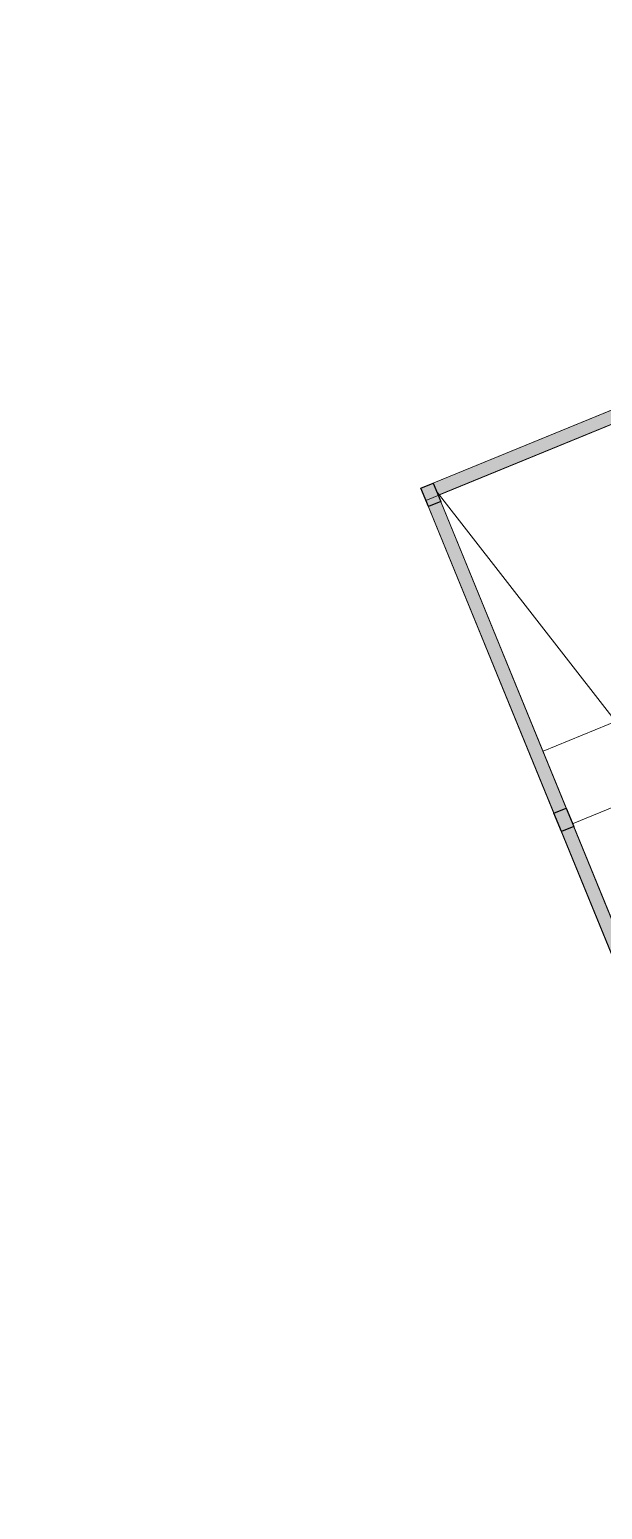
# Model space of a CAD drawing. Header units: inches. Extents: x 1195829 to 1240342, y -967019 to -858076.
# Drawn here: x 1217131 to 1217562, y -911634 to -910521 of the extents above; entities that cross this region are included whole.
import ezdxf

# ---------------------------------------------------------------- set-up
doc = ezdxf.new("R2010")
doc.units = ezdxf.units.IN
doc.header["$LTSCALE"] = 6
doc.layers.add('COLL SIZE', color=251, linetype='Continuous')
doc.layers.add('W', color=251, linetype='Continuous', lineweight=5)
doc.layers.add('wall', color=251, linetype='Continuous', lineweight=30)

# ---------------------------------------------------------------- blocks, each defined once
blk = doc.blocks.new('qwwesdasdqweqwe')
at = {"layer": 'COLL SIZE', "lineweight": 25, "ltscale": 100, "true_color": 0xffc6b3, "extrusion": (0.9999978213687803, 0.002087402911023105, -2.603821939083204e-06)}
h = blk.add_hatch(color=31, dxfattribs=at)
h.dxf.hatch_style = 1
h.paths.add_polyline_path([(3264.590828842483, 7646.502019087446), (3249.59083471261, 7646.515288491744), (3249.599680981599, 7656.51528457906), (3264.599675111473, 7656.502015174179)])
at = {"layer": 'COLL SIZE', "ltscale": 100, "extrusion": (0.9999978213687803, 0.002087402911023105, -2.603821939083204e-06)}
h = blk.add_hatch(color=256, dxfattribs=at)
h.dxf.hatch_style = 1
h.paths.add_polyline_path([(3264.590828842483, 7646.502019087446), (3249.59083471261, 7646.515288491744), (3249.599680981599, 7656.51528457906), (3264.599675111473, 7656.502015174179)])
at = {"layer": 'COLL SIZE', "lineweight": 25, "ltscale": 100, "true_color": 0xffc6b3, "extrusion": (0.9999978213687803, 0.002087402911023105, -2.603821939083204e-06)}
h = blk.add_hatch(color=31, dxfattribs=at)
h.dxf.hatch_style = 1
h.paths.add_polyline_path([(3000.610528841615, 7646.507460582511), (2985.610534709878, 7646.52072998716), (2985.619380979799, 7656.520726074009), (3000.619375109673, 7656.507456669594)])
at = {"layer": 'COLL SIZE', "ltscale": 100, "extrusion": (0.9999978213687803, 0.002087402911023105, -2.603821939083204e-06)}
h = blk.add_hatch(color=256, dxfattribs=at)
h.dxf.hatch_style = 1
h.paths.add_polyline_path([(3000.610528841615, 7646.507460582511), (2985.610534709878, 7646.52072998716), (2985.619380979799, 7656.520726074009), (3000.619375109673, 7656.507456669594)])
at = {"layer": 'W', "ltscale": 10, "true_color": 0x636466, "extrusion": (0.9999978213687803, 0.002087402911023105, -2.603821939083204e-06)}
h = blk.add_hatch(dxfattribs=at)
h.set_pattern_fill('AR-CONC', color=251, scale=0.05999999999999999, angle=67.73998737771194)
h.set_pattern_definition([(117.7399873777119, (-1255000.795014735, -687277.9978450146), (5.025879184632159, 9.754160520284726), [1.143, -12.573]), (62.73998737771194, (-1255000.795014735, -687277.9978450146), (-11.41012660779717, 2.385445768234761), [0.9144, -10.0584350502]), (168.1914320777119, (-1255000.376192779, -687277.1850009292), (-6.384247001638101, 12.13960608481892), [0.9714005279999997, -10.685414676]), (113.9241873777119, (-1255003.615860461, -687276.8432310594), (8.495798517173489, 14.09703731469818), [1.7145, -18.8595]), (164.3755449877119, (-1255002.907879225, -687275.6684784434), (-8.34332283605793, 18.80634042143241), [1.4571013884, -16.0281364896]), (58.92413854771196, (-1255003.615860461, -687276.8432310594), (-8.343322835074853, 18.80634042190356), [1.3715980242, -15.0875839152]), (88.73998737771196, (-1255002.333342052, -687275.7214616848), (9.124614946391507, 6.094566590057306), [1.143, -12.573]), (33.73998737771197, (-1255002.333342052, -687275.7214616848), (-8.822999070371633, 7.618109914145192), [0.9143999999999999, -10.0584]), (139.1914323777119, (-1255001.572957471, -687275.2135811371), (0.301615815546719, 13.71267650703786), [0.9714005279999999, -10.685396256]), (105.239987377712, (-1255000.795014735, -687277.9978450146), (-4.625011332086824, 2.093324825734518), [0, -9.936479999999998, 0, -10.2108, 0, -10.0965]), (75.23998737771196, (-1255000.795014735, -687277.9978450146), (-4.044154164724, 5.987359235916408), [0, -5.821679999999998, 0, -9.707879999999998, 0, -3.848099999999999]), (35.23998737771193, (-1255002.082409295, -687281.143088), (3.399895598155559, 7.398930378184838), [0, -3.81, 0, -11.8872, 0, -15.7734]), (25.23998737771194, (-1255002.659716272, -687282.5535108635), (1.954878177613395, 8.803294285572129), [0, -4.952999999999999, 0, -7.89432, 0, -11.2014])])
h.paths.add_polyline_path([(5112.275077822153, 8421.181877367897), (5178.943410187727, 8535.59476220177), (5214.323775297031, 8638.584009260405), (5251.628468807787, 8747.174813355668), (5275.544794780668, 8816.793213187484), (5327.527398441918, 8943.792289150646), (4297.237570898142, 10148.30303256051), (2829.988019734621, 9527.235072775395), (2830.307441781741, 8821.88332192204), (2985.560206064954, 8822.332822872093), (2985.610534766456, 7646.520726051764), (4900.315027442761, 7646.520726145711), (4962.125299182022, 7963.872467790497), (5020.528389865533, 8263.73076301429)])
h.paths.add_polyline_path([(5103.63490630826, 8426.216501108254), (5169.806485734414, 8539.776883189916), (5204.866283081239, 8641.83298463584), (5242.170976591762, 8750.423788730986), (5266.180910520023, 8820.314673393732), (5315.9602800922, 8941.931012177141), (4294.395663568284, 10136.24112064787), (2839.991020845715, 9520.610246239696), (2840.302901132964, 8831.9123035355), (2995.559776799753, 8832.361816389486), (2995.61010674201, 7656.520726052113), (4894.51389755751, 7656.520726145478), (4951.836202139733, 7965.563347849296), (5010.153759374283, 8265.788794303662)], flags=16)
at = {"layer": 'COLL SIZE', "color": 31, "lineweight": 25, "ltscale": 100, "true_color": 0xffc6b3, "extrusion": (0.9999978213687805, 0.002087402911023105, -2.603821939083312e-06)}
for points, elevation in [([(3264.590828842483, 7646.502019087446), (3249.59083471261, 7646.515288491744), (3249.599680981599, 7656.51528457906), (3264.599675111473, 7656.502015174179), (3264.590828842483, 7646.502019087446)], 2940486021.806883), ([(3000.610528841615, 7646.507460582511), (2985.610534709878, 7646.52072998716), (2985.619380979799, 7656.520726074009), (3000.619375109673, 7656.507456669594), (3000.610528841615, 7646.507460582511)], 2940491149.220272)]:
    blk.add_lwpolyline(points, dxfattribs=dict(at, elevation=elevation))
at = {"layer": 'COLL SIZE', "ltscale": 100, "extrusion": (0.9999978213687805, 0.002087402911023105, -2.603821939083312e-06)}
for points, elevation in [([(3264.590828842483, 7646.502019087446), (3249.59083471261, 7646.515288491744), (3249.599680981599, 7656.51528457906), (3264.599675111473, 7656.502015174179), (3264.590828842483, 7646.502019087446)], 2940486021.806883), ([(3000.610528841615, 7646.507460582511), (2985.610534709878, 7646.52072998716), (2985.619380979799, 7656.520726074009), (3000.619375109673, 7656.507456669594), (3000.610528841615, 7646.507460582511)], 2940491149.220272)]:
    blk.add_lwpolyline(points, dxfattribs=dict(at, elevation=elevation))
at = {"layer": 'W', "color": 251, "ltscale": 10, "true_color": 0x636466, "extrusion": (0.9999978213687805, 0.002087402911023105, -2.603821939083312e-06)}
for p, q in [((2940479605.363213, 6142879.386135422, -9.981289005838335), (2940484736.762191, 6140975.388791807, -9.99463997152634)), ((2940479605.363213, 6142879.386135422, -9.981289005838335), (2940484736.762191, 6140975.388791807, -9.99463997152634)), ((2940479676.636653, 6142873.733769609, 0.01852544141001999), (2940484736.741343, 6140985.388770076, 0.005360028939321637)), ((2940479676.636653, 6142873.733769609, 0.01852544141001999), (2940484736.741343, 6140985.388770076, 0.005360028939321637)), ((2940484736.746543, 6140982.897618838, -0.001274674199521542), (2940475638.880968, 6141611.564589527, 181.8174912385875)), ((2940477948.943428, 6141238.035901267, 181.2535492470488), (2940477948.942957, 6141238.035900293, 0.3470907991286367)), ((2940478378.64413, 6141180.011040916, 181.1685675329063), (2940478378.643659, 6141180.011039942, 0.2621090849861503)), ((2940484736.741317, 6140985.388770012, -9.994211937999353), (2940484422.48055, 6140984.682450932, 1165.818703167606)), ((2940484736.741343, 6140985.388770076, 0.005360028939321637), (2940484728.545295, 6140985.326008159, 1175.846417159308)), ((2940484736.762191, 6140975.388791808, -9.99463997152634), (2940484422.501424, 6140974.682472727, 1165.818275134079)), ((2940484736.762191, 6140975.388791808, -9.99463997152634), (2940484422.501424, 6140974.682472727, 1165.818275134079))]:
    blk.add_line(p, q, dxfattribs=at)
at = {"layer": 'W', "color": 251, "ltscale": 10, "true_color": 0x636466, "extrusion": (0.9999978213687805, 0.002087402911023105, -2.603821939083312e-06), "elevation": 2940493207.749068}
blk.add_lwpolyline([(5112.275077766739, 8421.18187739064), (5178.943410131149, 8535.594762224435), (5214.32377524022, 8638.584009283302), (5251.628468750976, 8747.174813378351), (5275.544794724323, 8816.793213210287), (5327.52739838697, 8943.792289173412), (4297.237570841797, 10148.30303258317), (2829.98801967781, 9527.235072797928), (2830.307441725396, 8821.883321944628), (2985.560206009075, 8822.332822894916), (2985.610534709878, 7646.520726074441), (4900.31502738595, 7646.520726168621), (5065.453047093935, 7935.302030502842), (5020.528389809653, 8263.730763036963), (5112.275077766739, 8421.18187739064)], dxfattribs=at)
at = {"layer": 'W', "color": 251, "ltscale": 10, "true_color": 0x636466, "extrusion": (0.9999978213687805, 0.002087402911023105, -2.603821939083312e-06), "elevation": 2940493207.749069}
blk.add_lwpolyline([(5103.634906251915, 8426.216501131014), (5169.806485679001, 8539.776883212593), (5204.866283025593, 8641.832984658398), (5242.170976535417, 8750.423788753797), (5266.180910463445, 8820.314673416431), (5315.960280035622, 8941.931012199786), (4294.395663511939, 10136.24112067073), (2839.99102078937, 9520.610246262555), (2840.302901077084, 8831.912303558121), (2995.559776742943, 8832.361816412342), (2995.61010668613, 7656.520726074941), (4894.513897500932, 7656.520726168073), (5055.084579827264, 7937.31500456881), (5010.153759318404, 8265.788794326343)], close=True, dxfattribs=at)

msp = doc.modelspace()

# ---------------------------------------------------------------- block references
at = {"layer": 'wall', "extrusion": (0.9254743198150852, 0.3788103527571886, -2.603821939083312e-06), "rotation": 89.8804005362004}
msp.add_blockref('qwwesdasdqweqwe', (-1301170.753580616, 40581.23902910866, 774003.8879910553), dxfattribs=at)

doc.saveas('drawing.dxf')
